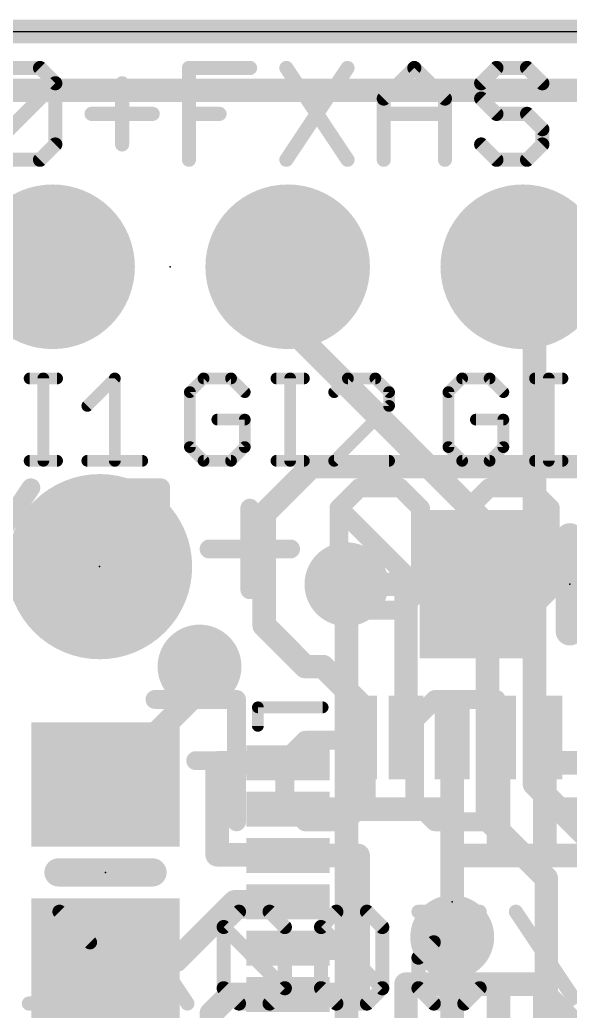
# Model space of a CAD drawing. Extents: x -0.1 to 28.1, y -0.1 to 20.4.
# Drawn here: x 12.35 to 18.29, y 9.74 to 20.45 of the extents above; entities that cross this region are included whole.
import ezdxf

# ---------------------------------------------------------------- set-up
doc = ezdxf.new("R2010")
doc.units = 0
for name, color, linetype in [('1', 12, 'CONTINUOUS'), ('16', 132, 'CONTINUOUS'), ('17', 110, 'CONTINUOUS'), ('18', 110, 'CONTINUOUS'), ('20', 53, 'CONTINUOUS'), ('21', 40, 'CONTINUOUS'), ('22', 6, 'CONTINUOUS'), ('23', 53, 'CONTINUOUS'), ('29', 253, 'CONTINUOUS')]:
    doc.layers.add(name, color=color, linetype=linetype)

# ---------------------------------------------------------------- blocks, each defined once
blk = doc.blocks.new('RECT')
blk.add_solid([(-0.5, -0.5), (0.5, -0.5), (-0.5, 0.5), (0.5, 0.5)])
blk = doc.blocks.new('PIE')
at = {"const_width": 0.5}
blk.add_lwpolyline([(0, -0.25, 1), (0, 0.25, 1), (0, -0.25)], format="xyb", dxfattribs=at)
blk = doc.blocks.new('ROUNDP')
at = {"const_width": 0.5}
blk.add_lwpolyline([(0, -0.25, 1), (0, 0.25, 1), (0, -0.25)], format="xyb", dxfattribs=at)
blk = doc.blocks.new('ROUNDV')
at = {"const_width": 0.5}
blk.add_lwpolyline([(0, -0.25, 1), (0, 0.25, 1), (0, -0.25)], format="xyb", dxfattribs=at)

msp = doc.modelspace()

# ---------------------------------------------------------------- linework, layer by layer
at = {"layer": '1', "const_width": 0.254}
for points in [[(2.54, 20.32), (25.4, 20.32)], [(11.811, 16.891), (12.7, 17.78)], [(14.986, 15.113), (15.494, 15.621)], [(15.494, 15.621), (19.685, 15.621)], [(14.986, 13.9065), (14.986, 15.113)], [(16.51, 14.351), (15.875, 14.351)], [(17.338, 14.351), (16.51, 14.351)], [(16.518, 14.343), (16.51, 14.351)], [(16.518, 12.697), (16.518, 14.343)], [(15.4305, 13.462), (14.986, 13.9065)], [(14.2875, 13.2055), (14.2875, 13.462)], [(15.621, 13.462), (15.4305, 13.462)], [(16.018, 13.065), (15.621, 13.462)], [(13.2715, 12.1895), (14.2875, 13.2055)], [(16.018, 12.697), (16.018, 13.065)], [(17.018, 12.697), (17.018, 11.922)], [(17.518, 12.697), (17.518, 11.422)], [(18.018, 12.697), (18.018, 12.422)], [(15.243, 12.422), (14.478, 12.422)], [(14.478, 12.422), (14.478, 11.43)], [(18.793, 12.422), (18.018, 12.422)], [(18.018, 12.422), (18.018, 11.922)], [(15.243, 11.922), (17.018, 11.922)], [(17.018, 11.922), (17.018, 11.422)], [(18.018, 11.922), (18.018, 11.422)], [(18.793, 11.922), (18.018, 11.922)], [(14.478, 11.43), (15.243, 11.43)], [(15.243, 11.43), (15.243, 11.422)], [(15.243, 11.422), (16.002, 11.422)], [(16.002, 11.422), (16.002, 10.414)], [(17.518, 11.422), (17.018, 11.422)], [(17.018, 11.422), (17.018, 10.033)], [(17.518, 11.422), (18.018, 11.422)], [(18.793, 11.422), (18.018, 11.422)], [(14.6685, 10.922), (14.036, 10.2895)], [(15.243, 10.922), (14.6685, 10.922)], [(15.243, 10.422), (15.994, 10.422)], [(15.994, 10.422), (16.002, 10.414)], [(16.002, 10.414), (16.002, 9.922)], [(14.036, 10.2895), (13.2715, 10.2895)], [(16.518, 10.033), (17.018, 10.033)], [(16.518, 9.147), (16.518, 10.033)], [(17.018, 10.033), (17.518, 10.033)], [(17.018, 9.147), (17.018, 10.033)], [(17.518, 10.033), (18.018, 10.033)], [(17.518, 9.147), (17.518, 10.033)], [(18.018, 10.033), (18.018, 9.147)], [(14.621, 9.922), (14.4145, 9.7155)], [(15.243, 9.922), (14.621, 9.922)], [(16.002, 9.922), (15.243, 9.922)], [(14.4145, 9.7155), (14.4145, 9.398)]]:
    msp.add_lwpolyline(points, dxfattribs=at)
at = {"layer": '1', "const_width": 0.127}
for points in [[(12.7449, 17.7351, 1), (12.6551, 17.8249)], [(15.494, 15.6845, 1), (15.494, 15.5575)], [(15.5389, 15.5761, 1), (15.4491, 15.6659)], [(15.0495, 15.113, 1), (14.9225, 15.113)], [(14.9411, 15.1579, 1), (15.0309, 15.0681)], [(15.875, 14.4145, 1), (15.875, 14.2875)], [(16.51, 14.4145, 1), (16.51, 14.2875)], [(16.5549, 14.3959, 1), (16.4651, 14.3061)], [(16.5815, 14.343, 1), (16.4545, 14.343)], [(16.51, 14.2875, 1), (16.51, 14.4145)], [(17.338, 14.2875, 1), (17.338, 14.4145)], [(16.4731, 14.2981, 1), (16.5629, 14.3879)], [(15.0309, 13.9514, 1), (14.9411, 13.8616)], [(14.9225, 13.9065, 1), (15.0495, 13.9065)], [(14.351, 13.462, 1), (14.224, 13.462)], [(15.4305, 13.5255, 1), (15.4305, 13.3985)], [(15.3856, 13.4171, 1), (15.4754, 13.5069)], [(15.6659, 13.5069, 1), (15.5761, 13.4171)], [(15.621, 13.3985, 1), (15.621, 13.5255)], [(14.3324, 13.1606, 1), (14.2426, 13.2504)], [(14.224, 13.2055, 1), (14.351, 13.2055)], [(16.0815, 13.065, 1), (15.9545, 13.065)], [(15.9731, 13.0201, 1), (16.0629, 13.1099)], [(15.9545, 12.697, 1), (16.0815, 12.697)], [(16.4545, 12.697, 1), (16.5815, 12.697)], [(17.0815, 12.697, 1), (16.9545, 12.697)], [(17.5815, 12.697, 1), (17.4545, 12.697)], [(18.0815, 12.697, 1), (17.9545, 12.697)], [(14.478, 12.4855, 1), (14.478, 12.3585)], [(14.5415, 12.422, 1), (14.4145, 12.422)], [(15.243, 12.3585, 1), (15.243, 12.4855)], [(18.018, 12.4855, 1), (18.018, 12.3585)], [(18.0815, 12.422, 1), (17.9545, 12.422)], [(17.9545, 12.422, 1), (18.0815, 12.422)], [(13.2266, 12.2344, 1), (13.3164, 12.1446)], [(15.243, 11.9855, 1), (15.243, 11.8585)], [(17.0815, 11.922, 1), (16.9545, 11.922)], [(17.018, 11.8585, 1), (17.018, 11.9855)], [(18.0815, 11.922, 1), (17.9545, 11.922)], [(18.018, 11.9855, 1), (18.018, 11.8585)], [(16.9545, 11.922, 1), (17.0815, 11.922)], [(17.9545, 11.922, 1), (18.0815, 11.922)], [(14.478, 11.4935, 1), (14.478, 11.3665)], [(14.4145, 11.43, 1), (14.5415, 11.43)], [(15.3065, 11.43, 1), (15.1795, 11.43)], [(15.243, 11.4855, 1), (15.243, 11.3585)], [(15.1795, 11.422, 1), (15.3065, 11.422)], [(15.243, 11.3665, 1), (15.243, 11.4935)], [(16.0655, 11.422, 1), (15.9385, 11.422)], [(16.002, 11.3585, 1), (16.002, 11.4855)], [(17.018, 11.4855, 1), (17.018, 11.3585)], [(17.0815, 11.422, 1), (16.9545, 11.422)], [(16.9545, 11.422, 1), (17.0815, 11.422)], [(17.518, 11.4855, 1), (17.518, 11.3585)], [(17.4545, 11.422, 1), (17.5815, 11.422)], [(17.518, 11.3585, 1), (17.518, 11.4855)], [(18.018, 11.4855, 1), (18.018, 11.3585)], [(17.9545, 11.422, 1), (18.0815, 11.422)], [(18.018, 11.3585, 1), (18.018, 11.4855)], [(14.6685, 10.9855, 1), (14.6685, 10.8585)], [(14.7134, 10.8771, 1), (14.6236, 10.9669)], [(15.243, 10.8585, 1), (15.243, 10.9855)], [(15.243, 10.4855, 1), (15.243, 10.3585)], [(16.0389, 10.4669, 1), (15.9491, 10.3771)], [(16.0655, 10.414, 1), (15.9385, 10.414)], [(15.9571, 10.3691, 1), (16.0469, 10.4589)], [(15.994, 10.3585, 1), (15.994, 10.4855)], [(13.2715, 10.353, 1), (13.2715, 10.226)], [(13.9911, 10.3344, 1), (14.0809, 10.2446)], [(14.036, 10.226, 1), (14.036, 10.353)], [(15.9385, 10.414, 1), (16.0655, 10.414)], [(16.518, 10.0965, 1), (16.518, 9.9695)], [(16.5815, 10.033, 1), (16.4545, 10.033)], [(17.018, 10.0965, 1), (17.018, 9.9695)], [(17.0815, 10.033, 1), (16.9545, 10.033)], [(16.9545, 10.033, 1), (17.0815, 10.033)], [(17.018, 9.9695, 1), (17.018, 10.0965)], [(17.518, 10.0965, 1), (17.518, 9.9695)], [(17.5815, 10.033, 1), (17.4545, 10.033)], [(17.518, 9.9695, 1), (17.518, 10.0965)], [(18.0815, 10.033, 1), (17.9545, 10.033)], [(18.018, 9.9695, 1), (18.018, 10.0965)], [(14.621, 9.9855, 1), (14.621, 9.8585)], [(14.6659, 9.8771, 1), (14.5761, 9.9669)], [(15.243, 9.9855, 1), (15.243, 9.8585)], [(15.243, 9.8585, 1), (15.243, 9.9855)], [(15.9385, 9.922, 1), (16.0655, 9.922)], [(16.002, 9.8585, 1), (16.002, 9.9855)], [(14.478, 9.7155, 1), (14.351, 9.7155)], [(14.3696, 9.7604, 1), (14.4594, 9.6706)]]:
    msp.add_lwpolyline(points, format="xyb", dxfattribs=at)
at = {"layer": '16', "const_width": 0.254}
for points in [[(2.54, 20.32), (25.4, 20.32)], [(8.509, 19.685), (19.05, 19.685)], [(15.24, 17.145), (15.24, 17.78)], [(17.907, 17.653), (17.78, 17.78)], [(17.907, 17.653), (17.907, 12.192)], [(17.399, 14.986), (15.24, 17.145)], [(17.399, 11.811), (17.399, 14.986)], [(15.875, 14.351), (15.875, 7.874)], [(17.907, 12.192), (18.542, 11.557)], [(18.034, 11.176), (17.399, 11.811)], [(18.034, 9.906), (18.034, 11.176)], [(18.796, 9.144), (18.034, 9.906)]]:
    msp.add_lwpolyline(points, dxfattribs=at)
at = {"layer": '16', "const_width": 0.127}
for points in [[(15.3035, 17.78, 1), (15.1765, 17.78)], [(17.8249, 17.8249, 1), (17.7351, 17.7351)], [(17.9705, 17.653, 1), (17.8435, 17.653)], [(17.8621, 17.6081, 1), (17.9519, 17.6979)], [(15.2849, 17.1899, 1), (15.1951, 17.1001)], [(15.1765, 17.145, 1), (15.3035, 17.145)], [(17.4625, 14.986, 1), (17.3355, 14.986)], [(17.3541, 14.9411, 1), (17.4439, 15.0309)], [(15.9385, 14.351, 1), (15.8115, 14.351)], [(17.9519, 12.2369, 1), (17.8621, 12.1471)], [(17.8435, 12.192, 1), (17.9705, 12.192)], [(17.4439, 11.8559, 1), (17.3541, 11.7661)], [(17.3355, 11.811, 1), (17.4625, 11.811)], [(18.0975, 11.176, 1), (17.9705, 11.176)], [(17.9891, 11.1311, 1), (18.0789, 11.2209)], [(18.0789, 9.9509, 1), (17.9891, 9.8611)], [(17.9705, 9.906, 1), (18.0975, 9.906)]]:
    msp.add_lwpolyline(points, format="xyb", dxfattribs=at)
at = {"layer": '20'}
msp.add_line((2.54, 20.32), (25.4, 20.32), dxfattribs=at)
at = {"layer": '21'}
for points, const_width in [([(12.2335, 19.9271), (12.564, 19.9271)], 0.1524), ([(12.564, 19.9271), (12.7292, 19.7619)], 0.1524), ([(14.1732, 18.9357), (14.1732, 19.9271)], 0.1524), ([(14.1732, 19.9271), (14.8342, 19.9271)], 0.1524), ([(15.2257, 19.9271), (15.8866, 18.9357)], 0.1524), ([(15.8866, 19.9271), (15.2257, 18.9357)], 0.1524), ([(16.2781, 19.5967), (16.6086, 19.9271)], 0.1524), ([(16.6086, 19.9271), (16.9391, 19.5967)], 0.1524), ([(17.4958, 19.9271), (17.3306, 19.7619)], 0.1524), ([(17.8263, 19.9271), (17.4958, 19.9271)], 0.1524), ([(17.9915, 19.7619), (17.8263, 19.9271)], 0.1524), ([(12.0683, 19.1009), (12.7292, 19.7619)], 0.1524), ([(12.7292, 19.7619), (12.7292, 19.1009)], 0.1524), ([(13.4512, 19.7619), (13.4512, 19.1009)], 0.1524), ([(17.3306, 19.7619), (17.3306, 19.5967)], 0.1524), ([(16.2781, 18.9357), (16.2781, 19.5967)], 0.1524), ([(16.9391, 19.5967), (16.9391, 18.9357)], 0.1524), ([(17.3306, 19.5967), (17.4958, 19.4314)], 0.1524), ([(13.1207, 19.4314), (13.7817, 19.4314)], 0.1524), ([(14.1732, 19.4314), (14.5037, 19.4314)], 0.1524), ([(16.2781, 19.4314), (16.9391, 19.4314)], 0.1524), ([(17.4958, 19.4314), (17.8263, 19.4314)], 0.1524), ([(17.8263, 19.4314), (17.9915, 19.2662)], 0.1524), ([(17.9915, 19.2662), (17.9915, 19.1009)], 0.1524), ([(12.7292, 19.1009), (12.564, 18.9357)], 0.1524), ([(17.4958, 18.9357), (17.3306, 19.1009)], 0.1524), ([(17.9915, 19.1009), (17.8263, 18.9357)], 0.1524), ([(12.564, 18.9357), (12.2335, 18.9357)], 0.1524), ([(17.8263, 18.9357), (17.4958, 18.9357)], 0.1524), ([(12.4517, 16.5743), (12.7482, 16.5743)], 0.127), ([(12.5999, 15.6845), (12.5999, 16.5743)], 0.127), ([(13.0753, 16.2777), (13.3719, 16.5743)], 0.127), ([(13.3719, 16.5743), (13.3719, 15.6845)], 0.127), ([(14.3314, 16.5743), (14.1831, 16.426)], 0.127), ([(14.628, 16.5743), (14.3314, 16.5743)], 0.127), ([(14.7763, 16.426), (14.628, 16.5743)], 0.127), ([(15.1187, 16.5743), (15.4152, 16.5743)], 0.127), ([(15.267, 15.6845), (15.267, 16.5743)], 0.127), ([(15.8906, 16.5743), (15.7423, 16.426)], 0.127), ([(16.1872, 16.5743), (15.8906, 16.5743)], 0.127), ([(16.3355, 16.426), (16.1872, 16.5743)], 0.127), ([(17.1254, 16.5743), (16.9771, 16.426)], 0.127), ([(17.422, 16.5743), (17.1254, 16.5743)], 0.127), ([(17.5703, 16.426), (17.422, 16.5743)], 0.127), ([(17.9127, 16.5743), (18.2092, 16.5743)], 0.127), ([(18.061, 15.6845), (18.061, 16.5743)], 0.127), ([(14.1831, 16.426), (14.1831, 15.8328)], 0.127), ([(16.3355, 16.2777), (16.3355, 16.426)], 0.127), ([(16.9771, 16.426), (16.9771, 15.8328)], 0.127), ([(15.7423, 15.6845), (16.3355, 16.2777)], 0.127), ([(14.7763, 16.1294), (14.4797, 16.1294)], 0.127), ([(14.7763, 15.8328), (14.7763, 16.1294)], 0.127), ([(17.5703, 16.1294), (17.2737, 16.1294)], 0.127), ([(17.5703, 15.8328), (17.5703, 16.1294)], 0.127), ([(14.1831, 15.8328), (14.3314, 15.6845)], 0.127), ([(14.628, 15.6845), (14.7763, 15.8328)], 0.127), ([(16.9771, 15.8328), (17.1254, 15.6845)], 0.127), ([(17.422, 15.6845), (17.5703, 15.8328)], 0.127), ([(12.4517, 15.6845), (12.7482, 15.6845)], 0.127), ([(13.0753, 15.6845), (13.6685, 15.6845)], 0.127), ([(14.3314, 15.6845), (14.628, 15.6845)], 0.127), ([(15.1187, 15.6845), (15.4152, 15.6845)], 0.127), ([(16.3355, 15.6845), (15.7423, 15.6845)], 0.127), ([(17.1254, 15.6845), (17.422, 15.6845)], 0.127), ([(17.9127, 15.6845), (18.2092, 15.6845)], 0.127), ([(18.288, 14.859), (18.288, 13.843)], 0.3048), ([(15.618, 13.022), (14.918, 13.022)], 0.127), ([(14.918, 13.022), (14.918, 12.822)], 0.127), ([(12.7635, 11.2395), (13.7795, 11.2395)], 0.3048)]:
    msp.add_lwpolyline(points, dxfattribs=dict(at, const_width=const_width))
for points, const_width in [([(12.5909, 19.9541, 1), (12.5371, 19.9002)], 0.0762), ([(12.564, 19.889, 1), (12.564, 19.9652)], 0.0762), ([(14.2113, 19.9271, 1), (14.1351, 19.9271)], 0.0762), ([(14.1732, 19.9652, 1), (14.1732, 19.889)], 0.0762), ([(14.8342, 19.889, 1), (14.8342, 19.9652)], 0.0762), ([(15.2574, 19.9483, 1), (15.194, 19.906)], 0.0762), ([(15.9183, 19.906, 1), (15.8549, 19.9483)], 0.0762), ([(16.6355, 19.9541, 1), (16.5817, 19.9002)], 0.0762), ([(16.6355, 19.9002, 1), (16.5817, 19.9541)], 0.0762), ([(17.4958, 19.9652, 1), (17.4958, 19.889)], 0.0762), ([(17.5228, 19.9002, 1), (17.4689, 19.9541)], 0.0762), ([(17.8532, 19.9541, 1), (17.7994, 19.9002)], 0.0762), ([(17.8263, 19.889, 1), (17.8263, 19.9652)], 0.0762), ([(12.7673, 19.7619, 1), (12.6911, 19.7619)], 0.0762), ([(12.7562, 19.735, 1), (12.7023, 19.7888)], 0.0762), ([(12.7023, 19.735, 1), (12.7562, 19.7888)], 0.0762), ([(13.4893, 19.7619, 1), (13.4131, 19.7619)], 0.0762), ([(17.3687, 19.7619, 1), (17.2925, 19.7619)], 0.0762), ([(17.3036, 19.7888, 1), (17.3575, 19.735)], 0.0762), ([(17.9646, 19.735, 1), (18.0185, 19.7888)], 0.0762), ([(16.3162, 19.5967, 1), (16.24, 19.5967)], 0.0762), ([(16.2512, 19.6236, 1), (16.3051, 19.5697)], 0.0762), ([(16.9772, 19.5967, 1), (16.901, 19.5967)], 0.0762), ([(16.9121, 19.5697, 1), (16.966, 19.6236)], 0.0762), ([(17.3575, 19.6236, 1), (17.3036, 19.5697)], 0.0762), ([(17.2925, 19.5967, 1), (17.3687, 19.5967)], 0.0762), ([(13.1207, 19.4695, 1), (13.1207, 19.3933)], 0.0762), ([(13.7817, 19.3933, 1), (13.7817, 19.4695)], 0.0762), ([(14.1732, 19.4695, 1), (14.1732, 19.3933)], 0.0762), ([(14.5037, 19.3933, 1), (14.5037, 19.4695)], 0.0762), ([(16.2781, 19.4695, 1), (16.2781, 19.3933)], 0.0762), ([(16.9391, 19.3933, 1), (16.9391, 19.4695)], 0.0762), ([(17.4958, 19.4695, 1), (17.4958, 19.3933)], 0.0762), ([(17.4689, 19.4045, 1), (17.5228, 19.4584)], 0.0762), ([(17.8532, 19.4584, 1), (17.7994, 19.4045)], 0.0762), ([(17.8263, 19.3933, 1), (17.8263, 19.4695)], 0.0762), ([(18.0296, 19.2662, 1), (17.9534, 19.2662)], 0.0762), ([(17.9646, 19.2392, 1), (18.0185, 19.2931)], 0.0762), ([(12.7562, 19.074, 1), (12.7023, 19.1279)], 0.0762), ([(17.3575, 19.1279, 1), (17.3036, 19.074)], 0.0762), ([(18.0185, 19.074, 1), (17.9646, 19.1279)], 0.0762), ([(12.6911, 19.1009, 1), (12.7673, 19.1009)], 0.0762), ([(13.4131, 19.1009, 1), (13.4893, 19.1009)], 0.0762), ([(17.9534, 19.1009, 1), (18.0296, 19.1009)], 0.0762), ([(12.5371, 18.9626, 1), (12.5909, 18.9088)], 0.0762), ([(12.564, 18.8976, 1), (12.564, 18.9738)], 0.0762), ([(14.1351, 18.9357, 1), (14.2113, 18.9357)], 0.0762), ([(15.194, 18.9568, 1), (15.2574, 18.9146)], 0.0762), ([(15.8549, 18.9146, 1), (15.9183, 18.9568)], 0.0762), ([(16.24, 18.9357, 1), (16.3162, 18.9357)], 0.0762), ([(16.901, 18.9357, 1), (16.9772, 18.9357)], 0.0762), ([(17.4958, 18.9738, 1), (17.4958, 18.8976)], 0.0762), ([(17.4689, 18.9088, 1), (17.5228, 18.9626)], 0.0762), ([(17.7994, 18.9626, 1), (17.8532, 18.9088)], 0.0762), ([(17.8263, 18.8976, 1), (17.8263, 18.9738)], 0.0762), ([(12.4517, 16.606, 1), (12.4517, 16.5425)], 0.0635), ([(12.6317, 16.5743, 1), (12.5682, 16.5743)], 0.0635), ([(12.7482, 16.5425, 1), (12.7482, 16.606)], 0.0635), ([(13.4037, 16.5743, 1), (13.3402, 16.5743)], 0.0635), ([(13.3944, 16.5518, 1), (13.3495, 16.5967)], 0.0635), ([(14.3314, 16.606, 1), (14.3314, 16.5425)], 0.0635), ([(14.3539, 16.5518, 1), (14.309, 16.5967)], 0.0635), ([(14.6505, 16.5967, 1), (14.6056, 16.5518)], 0.0635), ([(14.628, 16.5425, 1), (14.628, 16.606)], 0.0635), ([(15.1187, 16.606, 1), (15.1187, 16.5425)], 0.0635), ([(15.2987, 16.5743, 1), (15.2352, 16.5743)], 0.0635), ([(15.4152, 16.5425, 1), (15.4152, 16.606)], 0.0635), ([(15.8906, 16.606, 1), (15.8906, 16.5425)], 0.0635), ([(15.9131, 16.5518, 1), (15.8682, 16.5967)], 0.0635), ([(16.2097, 16.5967, 1), (16.1648, 16.5518)], 0.0635), ([(16.1872, 16.5425, 1), (16.1872, 16.606)], 0.0635), ([(17.1254, 16.606, 1), (17.1254, 16.5425)], 0.0635), ([(17.1479, 16.5518, 1), (17.103, 16.5967)], 0.0635), ([(17.4445, 16.5967, 1), (17.3996, 16.5518)], 0.0635), ([(17.422, 16.5425, 1), (17.422, 16.606)], 0.0635), ([(17.9127, 16.606, 1), (17.9127, 16.5425)], 0.0635), ([(18.0927, 16.5743, 1), (18.0292, 16.5743)], 0.0635), ([(18.2092, 16.5425, 1), (18.2092, 16.606)], 0.0635), ([(14.2149, 16.426, 1), (14.1514, 16.426)], 0.0635), ([(16.3673, 16.426, 1), (16.3038, 16.426)], 0.0635), ([(17.0089, 16.426, 1), (16.9454, 16.426)], 0.0635), ([(14.1607, 16.4484, 1), (14.2056, 16.4035)], 0.0635), ([(14.7539, 16.4035, 1), (14.7988, 16.4484)], 0.0635), ([(15.7199, 16.4484, 1), (15.7648, 16.4035)], 0.0635), ([(16.3131, 16.4035, 1), (16.358, 16.4484)], 0.0635), ([(16.9547, 16.4484, 1), (16.9996, 16.4035)], 0.0635), ([(17.5479, 16.4035, 1), (17.5928, 16.4484)], 0.0635), ([(13.0529, 16.3001, 1), (13.0978, 16.2552)], 0.0635), ([(16.3038, 16.2777, 1), (16.3673, 16.2777)], 0.0635), ([(16.358, 16.2552, 1), (16.3131, 16.3001)], 0.0635), ([(14.4797, 16.1611, 1), (14.4797, 16.0976)], 0.0635), ([(14.8081, 16.1294, 1), (14.7446, 16.1294)], 0.0635), ([(14.7763, 16.0976, 1), (14.7763, 16.1611)], 0.0635), ([(17.2737, 16.1611, 1), (17.2737, 16.0976)], 0.0635), ([(17.6021, 16.1294, 1), (17.5386, 16.1294)], 0.0635), ([(17.5703, 16.0976, 1), (17.5703, 16.1611)], 0.0635), ([(14.2056, 15.8552, 1), (14.1607, 15.8103)], 0.0635), ([(14.1514, 15.8328, 1), (14.2149, 15.8328)], 0.0635), ([(14.7446, 15.8328, 1), (14.8081, 15.8328)], 0.0635), ([(14.7988, 15.8103, 1), (14.7539, 15.8552)], 0.0635), ([(16.9996, 15.8552, 1), (16.9547, 15.8103)], 0.0635), ([(16.9454, 15.8328, 1), (17.0089, 15.8328)], 0.0635), ([(17.5386, 15.8328, 1), (17.6021, 15.8328)], 0.0635), ([(17.5928, 15.8103, 1), (17.5479, 15.8552)], 0.0635), ([(12.4517, 15.7163, 1), (12.4517, 15.6527)], 0.0635), ([(12.7482, 15.6527, 1), (12.7482, 15.7163)], 0.0635), ([(13.0753, 15.7163, 1), (13.0753, 15.6527)], 0.0635), ([(13.6685, 15.6527, 1), (13.6685, 15.7163)], 0.0635), ([(14.3314, 15.7163, 1), (14.3314, 15.6527)], 0.0635), ([(14.309, 15.662, 1), (14.3539, 15.707)], 0.0635), ([(14.6056, 15.707, 1), (14.6505, 15.662)], 0.0635), ([(14.628, 15.6527, 1), (14.628, 15.7163)], 0.0635), ([(15.1187, 15.7163, 1), (15.1187, 15.6527)], 0.0635), ([(15.4152, 15.6527, 1), (15.4152, 15.7163)], 0.0635), ([(15.7423, 15.7163, 1), (15.7423, 15.6527)], 0.0635), ([(15.7199, 15.707, 1), (15.7648, 15.662)], 0.0635), ([(16.3355, 15.6527, 1), (16.3355, 15.7163)], 0.0635), ([(17.1254, 15.7163, 1), (17.1254, 15.6527)], 0.0635), ([(17.103, 15.662, 1), (17.1479, 15.707)], 0.0635), ([(17.3996, 15.707, 1), (17.4445, 15.662)], 0.0635), ([(17.422, 15.6527, 1), (17.422, 15.7163)], 0.0635), ([(17.9127, 15.7163, 1), (17.9127, 15.6527)], 0.0635), ([(18.2092, 15.6527, 1), (18.2092, 15.7163)], 0.0635), ([(12.5682, 15.6845, 1), (12.6317, 15.6845)], 0.0635), ([(13.3402, 15.6845, 1), (13.4037, 15.6845)], 0.0635), ([(15.2352, 15.6845, 1), (15.2987, 15.6845)], 0.0635), ([(18.0292, 15.6845, 1), (18.0927, 15.6845)], 0.0635), ([(18.3642, 14.859, 1), (18.2118, 14.859)], 0.1524), ([(18.2118, 13.843, 1), (18.3642, 13.843)], 0.1524), ([(14.918, 13.0538, 1), (14.918, 12.9902)], 0.0635), ([(14.9498, 13.022, 1), (14.8863, 13.022)], 0.0635), ([(15.618, 12.9902, 1), (15.618, 13.0538)], 0.0635), ([(14.8863, 12.822, 1), (14.9498, 12.822)], 0.0635), ([(12.7635, 11.3157, 1), (12.7635, 11.1633)], 0.1524), ([(13.7795, 11.1633, 1), (13.7795, 11.3157)], 0.1524)]:
    msp.add_lwpolyline(points, format="xyb", dxfattribs=dict(at, const_width=const_width))
at = {"layer": '22'}
for points, const_width in [([(12.4651, 15.3935), (11.5838, 14.0716)], 0.2032), ([(11.5838, 15.3935), (12.4651, 14.0716)], 0.2032), ([(13.8684, 15.3935), (12.9871, 15.3935)], 0.2032), ([(13.8684, 14.0716), (13.8684, 15.3935)], 0.2032), ([(16.014, 15.3935), (15.7937, 15.1732)], 0.2032), ([(16.4546, 15.3935), (16.014, 15.3935)], 0.2032), ([(16.675, 15.1732), (16.4546, 15.3935)], 0.2032), ([(17.4173, 15.3935), (17.197, 15.1732)], 0.2032), ([(17.8579, 15.3935), (17.4173, 15.3935)], 0.2032), ([(18.0782, 15.1732), (17.8579, 15.3935)], 0.2032), ([(14.831, 15.1732), (14.831, 14.2919)], 0.2032), ([(15.7937, 15.1732), (15.7937, 14.2919)], 0.2032), ([(16.675, 14.2919), (15.7937, 15.1732)], 0.2032), ([(16.675, 14.2919), (16.675, 15.1732)], 0.2032), ([(17.197, 15.1732), (17.197, 14.2919)], 0.2032), ([(18.0782, 14.2919), (17.197, 15.1732)], 0.2032), ([(18.0782, 14.2919), (18.0782, 15.1732)], 0.2032), ([(13.8684, 14.7326), (13.4278, 14.7326)], 0.2032), ([(15.2717, 14.7326), (14.3904, 14.7326)], 0.2032), ([(15.7937, 14.2919), (16.014, 14.0716)], 0.2032), ([(16.4546, 14.0716), (16.675, 14.2919)], 0.2032), ([(17.197, 14.2919), (17.4173, 14.0716)], 0.2032), ([(17.8579, 14.0716), (18.0782, 14.2919)], 0.2032), ([(16.014, 14.0716), (16.4546, 14.0716)], 0.2032), ([(17.4173, 14.0716), (17.8579, 14.0716)], 0.2032), ([(14.687, 13.1075), (13.8057, 13.1075)], 0.2032), ([(14.687, 11.7856), (14.687, 13.1075)], 0.2032), ([(16.6123, 12.8872), (16.8326, 13.1075)], 0.2032), ([(16.8326, 13.1075), (17.4935, 13.1075)], 0.2032), ([(17.4935, 13.1075), (17.4935, 11.7856)], 0.2032), ([(16.6123, 12.0059), (16.6123, 12.8872)], 0.2032), ([(15.209, 12.4466), (15.4293, 12.6669)], 0.2032), ([(15.4293, 12.6669), (15.8699, 12.6669)], 0.2032), ([(15.8699, 12.6669), (16.0903, 12.4466)], 0.2032), ([(14.687, 12.4466), (14.2463, 12.4466)], 0.2032), ([(15.209, 12.0059), (15.209, 12.4466)], 0.2032), ([(16.0903, 12.4466), (16.0903, 12.0059)], 0.2032), ([(15.4293, 11.7856), (15.209, 12.0059)], 0.2032), ([(16.0903, 12.0059), (15.8699, 11.7856)], 0.2032), ([(16.8326, 11.7856), (16.6123, 12.0059)], 0.2032), ([(15.8699, 11.7856), (15.4293, 11.7856)], 0.2032), ([(17.4935, 11.7856), (16.8326, 11.7856)], 0.2032), ([(13.1045, 10.4844), (12.774, 10.8149)], 0.1524), ([(12.774, 10.8149), (12.774, 9.8235)], 0.1524), ([(14.1569, 9.8235), (13.496, 10.8149)], 0.1524), ([(14.7137, 10.8149), (14.5484, 10.6497)], 0.1524), ([(15.0441, 10.8149), (14.7137, 10.8149)], 0.1524), ([(15.2094, 10.6497), (15.0441, 10.8149)], 0.1524), ([(15.7661, 10.8149), (15.6009, 10.6497)], 0.1524), ([(16.0966, 10.8149), (15.7661, 10.8149)], 0.1524), ([(16.2618, 10.6497), (16.0966, 10.8149)], 0.1524), ([(16.6533, 10.8149), (17.3143, 10.8149)], 0.1524), ([(17.3143, 10.8149), (17.3143, 10.3192)], 0.1524), ([(18.3668, 9.8235), (17.7058, 10.8149)], 0.1524), ([(14.5484, 10.6497), (14.5484, 9.9887)], 0.1524), ([(15.2094, 9.9887), (14.5484, 10.6497)], 0.1524), ([(15.2094, 9.9887), (15.2094, 10.6497)], 0.1524), ([(15.6009, 10.6497), (15.6009, 9.9887)], 0.1524), ([(16.2618, 9.9887), (15.6009, 10.6497)], 0.1524), ([(16.2618, 9.9887), (16.2618, 10.6497)], 0.1524), ([(16.8186, 10.4844), (16.6533, 10.3192)], 0.1524), ([(16.9838, 10.4844), (16.8186, 10.4844)], 0.1524), ([(17.3143, 10.3192), (16.9838, 10.4844)], 0.1524), ([(16.6533, 10.3192), (16.6533, 9.9887)], 0.1524), ([(14.5484, 9.9887), (14.7137, 9.8235)], 0.1524), ([(15.0441, 9.8235), (15.2094, 9.9887)], 0.1524), ([(15.6009, 9.9887), (15.7661, 9.8235)], 0.1524), ([(16.0966, 9.8235), (16.2618, 9.9887)], 0.1524), ([(16.6533, 9.9887), (16.8186, 9.8235)], 0.1524), ([(17.1491, 9.8235), (17.3143, 9.9887)], 0.1524), ([(13.1045, 9.8235), (12.4435, 9.8235)], 0.1524), ([(14.7137, 9.8235), (15.0441, 9.8235)], 0.1524), ([(15.7661, 9.8235), (16.0966, 9.8235)], 0.1524), ([(16.8186, 9.8235), (17.1491, 9.8235)], 0.1524)]:
    msp.add_lwpolyline(points, dxfattribs=dict(at, const_width=const_width))
for points, const_width in [([(12.5074, 15.3653, 1), (12.4229, 15.4217)], 0.1016), ([(12.9871, 15.4443, 1), (12.9871, 15.3427)], 0.1016), ([(13.9192, 15.3935, 1), (13.8176, 15.3935)], 0.1016), ([(13.8684, 15.3427, 1), (13.8684, 15.4443)], 0.1016), ([(16.014, 15.4443, 1), (16.014, 15.3427)], 0.1016), ([(16.0499, 15.3576, 1), (15.9781, 15.4294)], 0.1016), ([(16.4906, 15.4294, 1), (16.4187, 15.3576)], 0.1016), ([(16.4546, 15.3427, 1), (16.4546, 15.4443)], 0.1016), ([(17.4173, 15.4443, 1), (17.4173, 15.3427)], 0.1016), ([(17.4532, 15.3576, 1), (17.3814, 15.4294)], 0.1016), ([(17.8938, 15.4294, 1), (17.822, 15.3576)], 0.1016), ([(17.8579, 15.3427, 1), (17.8579, 15.4443)], 0.1016), ([(14.8818, 15.1732, 1), (14.7802, 15.1732)], 0.1016), ([(15.8445, 15.1732, 1), (15.7429, 15.1732)], 0.1016), ([(15.8296, 15.2091, 1), (15.7578, 15.1373)], 0.1016), ([(15.7578, 15.2091, 1), (15.8296, 15.1373)], 0.1016), ([(16.7258, 15.1732, 1), (16.6242, 15.1732)], 0.1016), ([(16.639, 15.1373, 1), (16.7109, 15.2091)], 0.1016), ([(17.2329, 15.2091, 1), (17.161, 15.1373)], 0.1016), ([(17.161, 15.2091, 1), (17.2329, 15.1373)], 0.1016), ([(17.2478, 15.1732, 1), (17.1462, 15.1732)], 0.1016), ([(18.129, 15.1732, 1), (18.0274, 15.1732)], 0.1016), ([(18.0423, 15.1373, 1), (18.1142, 15.2091)], 0.1016), ([(13.4278, 14.7834, 1), (13.4278, 14.6818)], 0.1016), ([(13.8684, 14.6818, 1), (13.8684, 14.7834)], 0.1016), ([(14.3904, 14.7834, 1), (14.3904, 14.6818)], 0.1016), ([(15.2717, 14.6818, 1), (15.2717, 14.7834)], 0.1016), ([(15.8296, 14.3278, 1), (15.7578, 14.256)], 0.1016), ([(16.7109, 14.256, 1), (16.639, 14.3278)], 0.1016), ([(16.639, 14.256, 1), (16.7109, 14.3278)], 0.1016), ([(17.2329, 14.3278, 1), (17.161, 14.256)], 0.1016), ([(18.1142, 14.256, 1), (18.0423, 14.3278)], 0.1016), ([(18.0423, 14.256, 1), (18.1142, 14.3278)], 0.1016), ([(14.7802, 14.2919, 1), (14.8818, 14.2919)], 0.1016), ([(15.7429, 14.2919, 1), (15.8445, 14.2919)], 0.1016), ([(16.6242, 14.2919, 1), (16.7258, 14.2919)], 0.1016), ([(17.1462, 14.2919, 1), (17.2478, 14.2919)], 0.1016), ([(18.0274, 14.2919, 1), (18.129, 14.2919)], 0.1016), ([(12.4229, 14.0434, 1), (12.5074, 14.0998)], 0.1016), ([(16.014, 14.1224, 1), (16.014, 14.0208)], 0.1016), ([(15.9781, 14.0357, 1), (16.0499, 14.1075)], 0.1016), ([(16.4187, 14.1075, 1), (16.4906, 14.0357)], 0.1016), ([(16.4546, 14.0208, 1), (16.4546, 14.1224)], 0.1016), ([(17.4173, 14.1224, 1), (17.4173, 14.0208)], 0.1016), ([(17.3814, 14.0357, 1), (17.4532, 14.1075)], 0.1016), ([(17.822, 14.1075, 1), (17.8938, 14.0357)], 0.1016), ([(17.8579, 14.0208, 1), (17.8579, 14.1224)], 0.1016), ([(13.8176, 14.0716, 1), (13.9192, 14.0716)], 0.1016), ([(13.8057, 13.1583, 1), (13.8057, 13.0567)], 0.1016), ([(14.7378, 13.1075, 1), (14.6362, 13.1075)], 0.1016), ([(14.687, 13.0567, 1), (14.687, 13.1583)], 0.1016), ([(16.8326, 13.1583, 1), (16.8326, 13.0567)], 0.1016), ([(16.8685, 13.0716, 1), (16.7967, 13.1434)], 0.1016), ([(17.5443, 13.1075, 1), (17.4427, 13.1075)], 0.1016), ([(17.4935, 13.0567, 1), (17.4935, 13.1583)], 0.1016), ([(16.5763, 12.9231, 1), (16.6482, 12.8513)], 0.1016), ([(16.6631, 12.8872, 1), (16.5615, 12.8872)], 0.1016), ([(15.4293, 12.7177, 1), (15.4293, 12.6161)], 0.1016), ([(15.4652, 12.631, 1), (15.3934, 12.7028)], 0.1016), ([(15.9059, 12.7028, 1), (15.834, 12.631)], 0.1016), ([(15.8699, 12.6161, 1), (15.8699, 12.7177)], 0.1016), ([(14.2463, 12.4974, 1), (14.2463, 12.3958)], 0.1016), ([(14.687, 12.3958, 1), (14.687, 12.4974)], 0.1016), ([(15.2598, 12.4466, 1), (15.1582, 12.4466)], 0.1016), ([(15.1731, 12.4825, 1), (15.2449, 12.4106)], 0.1016), ([(16.1411, 12.4466, 1), (16.0395, 12.4466)], 0.1016), ([(16.0543, 12.4106, 1), (16.1262, 12.4825)], 0.1016), ([(15.2449, 12.0418, 1), (15.1731, 11.97)], 0.1016), ([(16.1262, 11.97, 1), (16.0543, 12.0418)], 0.1016), ([(16.6482, 12.0418, 1), (16.5763, 11.97)], 0.1016), ([(15.1582, 12.0059, 1), (15.2598, 12.0059)], 0.1016), ([(16.0395, 12.0059, 1), (16.1411, 12.0059)], 0.1016), ([(16.5615, 12.0059, 1), (16.6631, 12.0059)], 0.1016), ([(15.4293, 11.8364, 1), (15.4293, 11.7348)], 0.1016), ([(15.8699, 11.7348, 1), (15.8699, 11.8364)], 0.1016), ([(16.8326, 11.8364, 1), (16.8326, 11.7348)], 0.1016), ([(17.4935, 11.7348, 1), (17.4935, 11.8364)], 0.1016), ([(14.6362, 11.7856, 1), (14.7378, 11.7856)], 0.1016), ([(15.3934, 11.7497, 1), (15.4652, 11.8215)], 0.1016), ([(15.834, 11.8215, 1), (15.9059, 11.7497)], 0.1016), ([(16.7967, 11.7497, 1), (16.8685, 11.8215)], 0.1016), ([(17.4427, 11.7856, 1), (17.5443, 11.7856)], 0.1016), ([(12.8009, 10.8418, 1), (12.747, 10.788)], 0.0762), ([(12.8121, 10.8149, 1), (12.7359, 10.8149)], 0.0762), ([(13.5277, 10.836, 1), (13.4643, 10.7938)], 0.0762), ([(14.7137, 10.853, 1), (14.7137, 10.7768)], 0.0762), ([(14.7406, 10.788, 1), (14.6867, 10.8418)], 0.0762), ([(15.0711, 10.8418, 1), (15.0172, 10.788)], 0.0762), ([(15.0441, 10.7768, 1), (15.0441, 10.853)], 0.0762), ([(15.7661, 10.853, 1), (15.7661, 10.7768)], 0.0762), ([(15.7931, 10.788, 1), (15.7392, 10.8418)], 0.0762), ([(16.1235, 10.8418, 1), (16.0697, 10.788)], 0.0762), ([(16.0966, 10.7768, 1), (16.0966, 10.853)], 0.0762), ([(16.6533, 10.853, 1), (16.6533, 10.7768)], 0.0762), ([(17.3524, 10.8149, 1), (17.2762, 10.8149)], 0.0762), ([(17.3143, 10.7768, 1), (17.3143, 10.853)], 0.0762), ([(17.7375, 10.836, 1), (17.6741, 10.7938)], 0.0762), ([(14.5865, 10.6497, 1), (14.5103, 10.6497)], 0.0762), ([(14.5754, 10.6766, 1), (14.5215, 10.6227)], 0.0762), ([(14.5215, 10.6766, 1), (14.5754, 10.6227)], 0.0762), ([(15.2475, 10.6497, 1), (15.1713, 10.6497)], 0.0762), ([(15.1824, 10.6227, 1), (15.2363, 10.6766)], 0.0762), ([(15.6278, 10.6766, 1), (15.5739, 10.6227)], 0.0762), ([(15.5739, 10.6766, 1), (15.6278, 10.6227)], 0.0762), ([(15.639, 10.6497, 1), (15.5628, 10.6497)], 0.0762), ([(16.2999, 10.6497, 1), (16.2237, 10.6497)], 0.0762), ([(16.2349, 10.6227, 1), (16.2888, 10.6766)], 0.0762), ([(13.0775, 10.4575, 1), (13.1314, 10.5114)], 0.0762), ([(16.8186, 10.5225, 1), (16.8186, 10.4463)], 0.0762), ([(16.8455, 10.4575, 1), (16.7916, 10.5114)], 0.0762), ([(17.0009, 10.5185, 1), (16.9668, 10.4503)], 0.0762), ([(16.9838, 10.4463, 1), (16.9838, 10.5225)], 0.0762), ([(16.6914, 10.3192, 1), (16.6152, 10.3192)], 0.0762), ([(17.2973, 10.2851, 1), (17.3313, 10.3532)], 0.0762), ([(16.6264, 10.3461, 1), (16.6803, 10.2922)], 0.0762), ([(17.2762, 10.3192, 1), (17.3524, 10.3192)], 0.0762), ([(14.5754, 10.0156, 1), (14.5215, 9.9617)], 0.0762), ([(15.2363, 9.9617, 1), (15.1824, 10.0156)], 0.0762), ([(15.6278, 10.0156, 1), (15.5739, 9.9617)], 0.0762), ([(16.2888, 9.9617, 1), (16.2349, 10.0156)], 0.0762), ([(16.6803, 10.0156, 1), (16.6264, 9.9617)], 0.0762), ([(17.3412, 9.9617, 1), (17.2874, 10.0156)], 0.0762), ([(14.5103, 9.9887, 1), (14.5865, 9.9887)], 0.0762), ([(15.1713, 9.9887, 1), (15.2475, 9.9887)], 0.0762), ([(15.1824, 9.9617, 1), (15.2363, 10.0156)], 0.0762), ([(15.5628, 9.9887, 1), (15.639, 9.9887)], 0.0762), ([(16.2237, 9.9887, 1), (16.2999, 9.9887)], 0.0762), ([(16.2349, 9.9617, 1), (16.2888, 10.0156)], 0.0762), ([(16.6152, 9.9887, 1), (16.6914, 9.9887)], 0.0762), ([(12.4435, 9.8616, 1), (12.4435, 9.7854)], 0.0762), ([(12.7359, 9.8235, 1), (12.8121, 9.8235)], 0.0762), ([(13.1045, 9.7854, 1), (13.1045, 9.8616)], 0.0762), ([(14.1252, 9.8023, 1), (14.1886, 9.8446)], 0.0762), ([(14.7137, 9.8616, 1), (14.7137, 9.7854)], 0.0762), ([(14.6867, 9.7965, 1), (14.7406, 9.8504)], 0.0762), ([(15.0172, 9.8504, 1), (15.0711, 9.7965)], 0.0762), ([(15.0441, 9.7854, 1), (15.0441, 9.8616)], 0.0762), ([(15.7661, 9.8616, 1), (15.7661, 9.7854)], 0.0762), ([(15.7392, 9.7965, 1), (15.7931, 9.8504)], 0.0762), ([(16.0697, 9.8504, 1), (16.1235, 9.7965)], 0.0762), ([(16.0966, 9.7854, 1), (16.0966, 9.8616)], 0.0762), ([(16.8186, 9.8616, 1), (16.8186, 9.7854)], 0.0762), ([(16.7916, 9.7965, 1), (16.8455, 9.8504)], 0.0762), ([(17.1221, 9.8504, 1), (17.176, 9.7965)], 0.0762), ([(17.1491, 9.7854, 1), (17.1491, 9.8616)], 0.0762)]:
    msp.add_lwpolyline(points, format="xyb", dxfattribs=dict(at, const_width=const_width))
at = {"layer": '23'}
for p in [(13.97, 17.78), (13.208, 14.5415), (18.288, 14.351), (13.2715, 11.2395), (17.018, 10.922)]:
    msp.add_point(p, dxfattribs=at)
at = {"layer": '29'}
for points, const_width in [([(13.208, 15.2915, 0.4142), (12.458, 14.5415)], 0.5), ([(13.958, 14.5415, 0.4142), (13.208, 15.2915)], 0.5), ([(13.208, 15.4165, 1), (13.208, 15.1665)], 0.25), ([(13.208, 15.1665, 1), (13.208, 15.4165)], 0.25), ([(12.458, 14.5415, 0.4142), (13.208, 13.7915)], 0.5), ([(12.583, 14.5415, 1), (12.333, 14.5415)], 0.25), ([(13.208, 13.7915, 0.4142), (13.958, 14.5415)], 0.5), ([(14.083, 14.5415, 1), (13.833, 14.5415)], 0.25), ([(12.333, 14.5415, 1), (12.583, 14.5415)], 0.25), ([(13.833, 14.5415, 1), (14.083, 14.5415)], 0.25), ([(13.208, 13.9165, 1), (13.208, 13.6665)], 0.25), ([(13.208, 13.6665, 1), (13.208, 13.9165)], 0.25)]:
    msp.add_lwpolyline(points, format="xyb", dxfattribs=dict(at, const_width=const_width))

# ---------------------------------------------------------------- block references
at = {"layer": '1'}
for p, xscale, yscale in [((17.338, 14.351), 1.24, 1.5), ((15.243, 12.422), 0.8, 0.275), ((15.243, 11.922), 0.8, 0.275), ((15.243, 11.422), 0.8, 0.275), ((15.243, 10.922), 0.8, 0.275), ((15.243, 10.422), 0.8, 0.275), ((15.243, 9.922), 0.8, 0.275)]:
    msp.add_blockref('RECT', p, dxfattribs=dict(at, xscale=xscale, yscale=yscale))
msp.add_blockref('PIE', (13.208, 14.5415), dxfattribs=at)
for p, xscale, yscale, rotation in [((16.018, 12.697), 0.8, 0.275, 270), ((16.518, 12.697), 0.8, 0.275, 270), ((17.018, 12.697), 0.8, 0.275, 270), ((17.518, 12.697), 0.8, 0.275, 270), ((18.018, 12.697), 0.8, 0.275, 270), ((13.2715, 12.1895), 1.24, 1.5, 90), ((13.2715, 10.2895), 1.24, 1.5, 90)]:
    msp.add_blockref('RECT', p, dxfattribs=dict(at, xscale=xscale, yscale=yscale, rotation=rotation))
at = {"layer": '17', "xscale": 1.6764, "yscale": 1.6764, "rotation": 270}
for p in [(12.7, 17.78), (12.7, 17.78), (15.24, 17.78), (15.24, 17.78), (17.78, 17.78), (17.78, 17.78)]:
    msp.add_blockref('ROUNDP', p, dxfattribs=at)
at = {"layer": '18', "xscale": 0.9064, "yscale": 0.9064}
for p in [(15.875, 14.351), (15.875, 14.351), (14.2875, 13.462), (14.2875, 13.462), (17.018, 10.541), (17.018, 10.541)]:
    msp.add_blockref('ROUNDV', p, dxfattribs=at)
at = {"layer": '29'}
for name, p, xscale, yscale, rotation in [('ROUNDP', (12.7, 17.78), 1.778, 1.778, 270), ('ROUNDP', (15.24, 17.78), 1.778, 1.778, 270), ('ROUNDP', (17.78, 17.78), 1.778, 1.778, 270), ('RECT', (16.018, 12.697), 0.9016, 0.3766, 270), ('RECT', (16.518, 12.697), 0.9016, 0.3766, 270), ('RECT', (17.018, 12.697), 0.9016, 0.3766, 270), ('RECT', (17.518, 12.697), 0.9016, 0.3766, 270), ('RECT', (18.018, 12.697), 0.9016, 0.3766, 270), ('RECT', (13.2715, 12.1895), 1.3416, 1.6016, 90), ('RECT', (13.2715, 10.2895), 1.3416, 1.6016, 90)]:
    msp.add_blockref(name, p, dxfattribs=dict(at, xscale=xscale, yscale=yscale, rotation=rotation))
for name, p, xscale, yscale in [('RECT', (17.338, 14.351), 1.3416, 1.6016), ('PIE', (13.208, 14.5415), 1.1016, 1.1016), ('RECT', (15.243, 12.422), 0.9016, 0.3766), ('RECT', (15.243, 11.922), 0.9016, 0.3766), ('RECT', (15.243, 11.422), 0.9016, 0.3766), ('RECT', (15.243, 10.922), 0.9016, 0.3766), ('RECT', (15.243, 10.422), 0.9016, 0.3766), ('RECT', (15.243, 9.922), 0.9016, 0.3766)]:
    msp.add_blockref(name, p, dxfattribs=dict(at, xscale=xscale, yscale=yscale))

doc.saveas('drawing.dxf')
